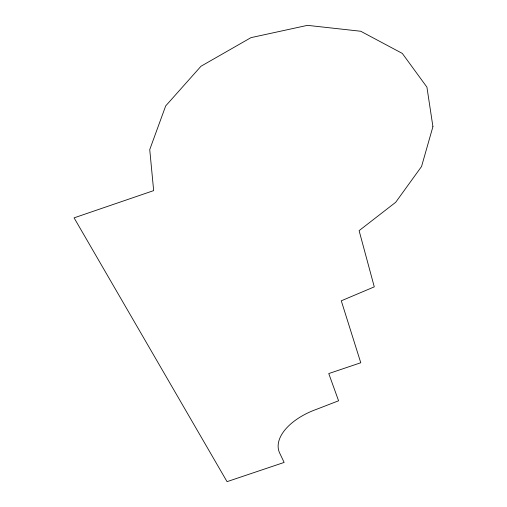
<?xml version="1.0" encoding="UTF-8"?>
<svg xmlns="http://www.w3.org/2000/svg" width="507" height="507" viewBox="0 0 507 507"><rect width="100%" height="100%" fill="white"/><g stroke="black" fill="none" stroke-linecap="round" stroke-linejoin="round"><path stroke-width="0.76" d="M432.921 126.655L421.545 166.518L395.701 202.28L359.102 230.653L374.28 286.861L341.281 300.803L360.769 362.752L328.751 373.57L338.587 400.784L316.698 409.25A52.24 28.601 -17.4 0 0 279.566 452.84L284.142 462.435L227.047 481.65L74.079 217.852L153.659 190.619L149.736 149.609L165.688 105.919L200.975 66.259L250.971 37.645L307.464 25.35L360.737 31.25L402.305 53.412L426.919 87.134L432.921 126.655"/></g></svg>
